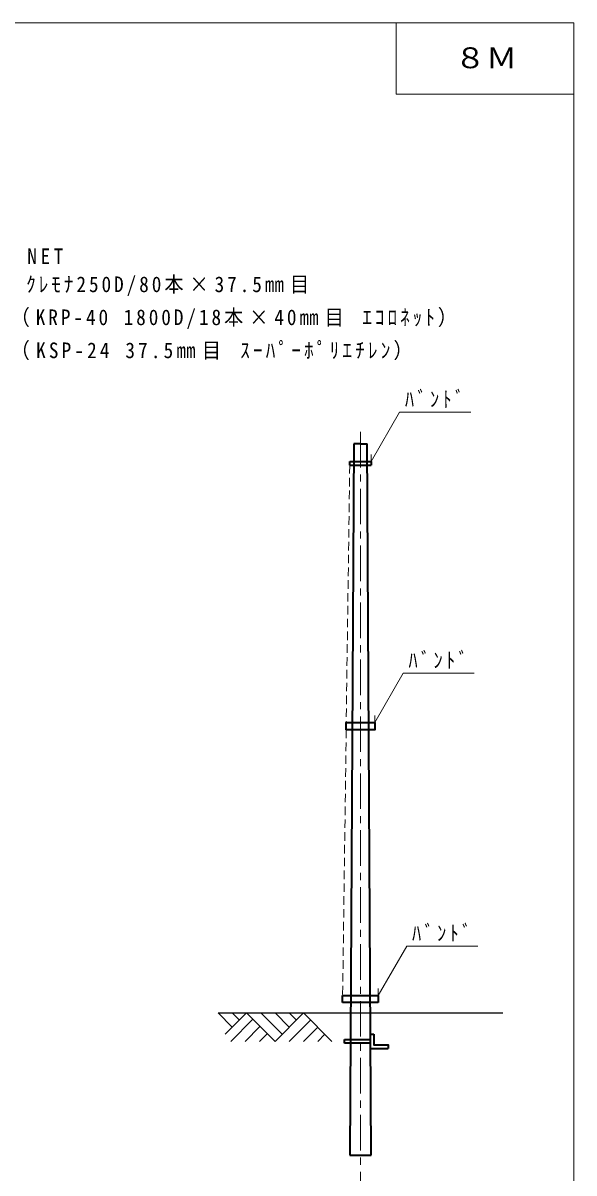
# Model space of a CAD drawing. Units: millimetres, scale not verified. Extents: x -19014 to 17986, y -10093 to 14907.
# Drawn here: x 10246 to 17986, y -1256 to 14907 of the extents above; entities that cross this region are included whole.
import ezdxf
from ezdxf.enums import TextEntityAlignment as Align

# ---------------------------------------------------------------- set-up
doc = ezdxf.new("R2010")
doc.units = ezdxf.units.MM
doc.header["$LTSCALE"] = 100
doc.linetypes.add('CHAIN1', pattern=[8, 5, -1, 1, -1])
doc.linetypes.add('DASHED1', pattern=[1.8, 1.2, -0.6])
for name, color, linetype, lineweight in [('0-0_パイプ', 7, 'Continuous', 35), ('0-1_ＧＬ', 3, 'Continuous', 25), ('0-4_ハッチ', 5, 'Continuous', 9), ('0-5_枠', 7, 'Continuous', 18), ('0-6_仕上', 4, 'Continuous', 9)]:
    doc.layers.add(name, color=color, linetype=linetype, lineweight=lineweight)
doc.styles.add('ＭＳ ゴシック', font='')
doc.styles.get('ＭＳ ゴシック').set_extended_font_data('MS Gothic')

msp = doc.modelspace()

# ---------------------------------------------------------------- linework, layer by layer
at = {"layer": '0-0_パイプ', "color": 4, "linetype": 'CHAIN1', "lineweight": 9}
msp.add_line((14986.5, 9161.1), (14986.5, -3006), dxfattribs=at)
at = {"layer": '0-0_パイプ'}
for p, q in [((14891.5, 8994), (14838, -1006)), ((14986.5, 8994), (14891.5, 8994)), ((14986.5, 8994), (15081.5, 8994)), ((15135, -1006), (15081.5, 8994)), ((14836.5, 8744), (15136.5, 8744)), ((14836.5, 8694), (14836.5, 8744)), ((15136.5, 8744), (15136.5, 8694)), ((14836.5, 8694), (15136.5, 8694)), ((14736.5, 1139), (14736.5, 1239)), ((15236.5, 1139), (14736.5, 1139)), ((15125.9, 694), (15175.9, 694)), ((14761.5, 569), (14761.5, 619)), ((14761.5, 619), (15126.3, 619)), ((15126.6, 569), (14761.5, 569)), ((15127, 494), (15377, 494)), ((14838, -1006), (15135, -1006))]:
    msp.add_line(p, q, dxfattribs=at)
msp.add_lwpolyline([(14786.5, 4974), (14786.5, 5074), (15186.5, 5074), (15186.5, 4974)], close=True, dxfattribs=at)
for points in [[(14736.5, 1239), (15236.5, 1239), (15236.5, 1139)], [(15175.9, 694), (15176.7, 544), (15376.7, 544), (15377, 494)]]:
    msp.add_lwpolyline(points, dxfattribs=at)
at = {"layer": '0-1_ＧＬ'}
for p, q in [((12986.5, 994), (16986.5, 994)), ((13186.5, 794), (12986.5, 994)), ((13386.5, 994), (13086.5, 694)), ((13286.5, 894), (13186.5, 994)), ((13886.5, 694), (13586.5, 994)), ((13986.5, 794), (13786.5, 994)), ((14086.5, 894), (13986.5, 994)), ((14186.5, 994), (14586.5, 594)), ((13471.1, 901.5), (13163.6, 594)), ((14286.5, 894), (13986.5, 594)), ((13574.7, 801.6), (13367.1, 594)), ((13678.3, 701.7), (13570.6, 594)), ((14386.5, 794), (14186.5, 594)), ((14486.5, 694), (14386.5, 594))]:
    msp.add_line(p, q, dxfattribs=at)
msp.add_lwpolyline([(14186.5, 994), (13786.5, 594), (13386.5, 994)], dxfattribs=at)
at = {"layer": '0-4_ハッチ', "linetype": 'DASHED1'}
for p, q in [((14836.5, 8694), (14786.5, 5074)), ((14786.5, 4974), (14736.5, 1239))]:
    msp.add_line(p, q, dxfattribs=at)
at = {"layer": '0-5_枠', "color": 2}
for p, q in [((-19013.5, 14906.8), (17986.5, 14906.8)), ((15486.5, 13906.8), (15486.5, 14906.8)), ((17986.5, 14906.8), (17986.5, -10093.2)), ((15486.5, 13906.8), (17986.5, 13906.8))]:
    msp.add_line(p, q, dxfattribs=at)
at = {"layer": '0-6_仕上'}
for p, q in [((15136.5, 8744), (15536.5, 9436.9)), ((15536.5, 9436.9), (16536.5, 9436.9)), ((15136.5, 8744), (15136.5, 8844)), ((15186.5, 5074), (15586.5, 5766.9)), ((15586.5, 5766.9), (16586.5, 5766.9)), ((15186.5, 5074), (15186.5, 5174)), ((15236.5, 1239), (15636.5, 1931.9)), ((15636.5, 1931.9), (16636.5, 1931.9)), ((15236.5, 1239), (15236.5, 1339))]:
    msp.add_line(p, q, dxfattribs=at)

# ---------------------------------------------------------------- texts
at = {"layer": '0-5_枠', "style": 'ＭＳ ゴシック', "width": 1.1}
msp.add_text('８Ｍ', height=293.3, dxfattribs=at).set_placement((16308.9, 14182.8), align=Align.BOTTOM_LEFT)
at = {"layer": '0-6_仕上', "color": 7, "char_height": 219.9, "attachment_point": 7, "style": 'ＭＳ ゴシック'}
for s, insert in [('\\T1.38;\\W0.9;NET', (10306.5, 11518)), ('\\T1.31;\\W0.9;ｸﾚﾓﾅ250D/80本×37.5㎜目', (10289.4, 11070.9)), ('\\T1.31;\\W0.9;（KRP-40\\~1800D/18本×40㎜目\\~ｴｺﾛﾈｯﾄ）', (10071.6, 10607.2)), ('\\T1.33;\\W0.9;（KSP-24\\~37.5㎜目\\~ｽｰﾊﾟｰﾎﾟﾘｴﾁﾚﾝ）', (10071.6, 10167.7)), ('\\T1.38;\\W0.85;ﾊﾞﾝﾄﾞ', (15612.2, 9502.7)), ('\\T1.38;\\W0.85;ﾊﾞﾝﾄﾞ', (15662.2, 5832.7)), ('\\T1.38;\\W0.85;ﾊﾞﾝﾄﾞ', (15712.2, 1997.7))]:
    msp.add_mtext(s, dxfattribs=dict(at, insert=insert))

doc.saveas('drawing.dxf')
